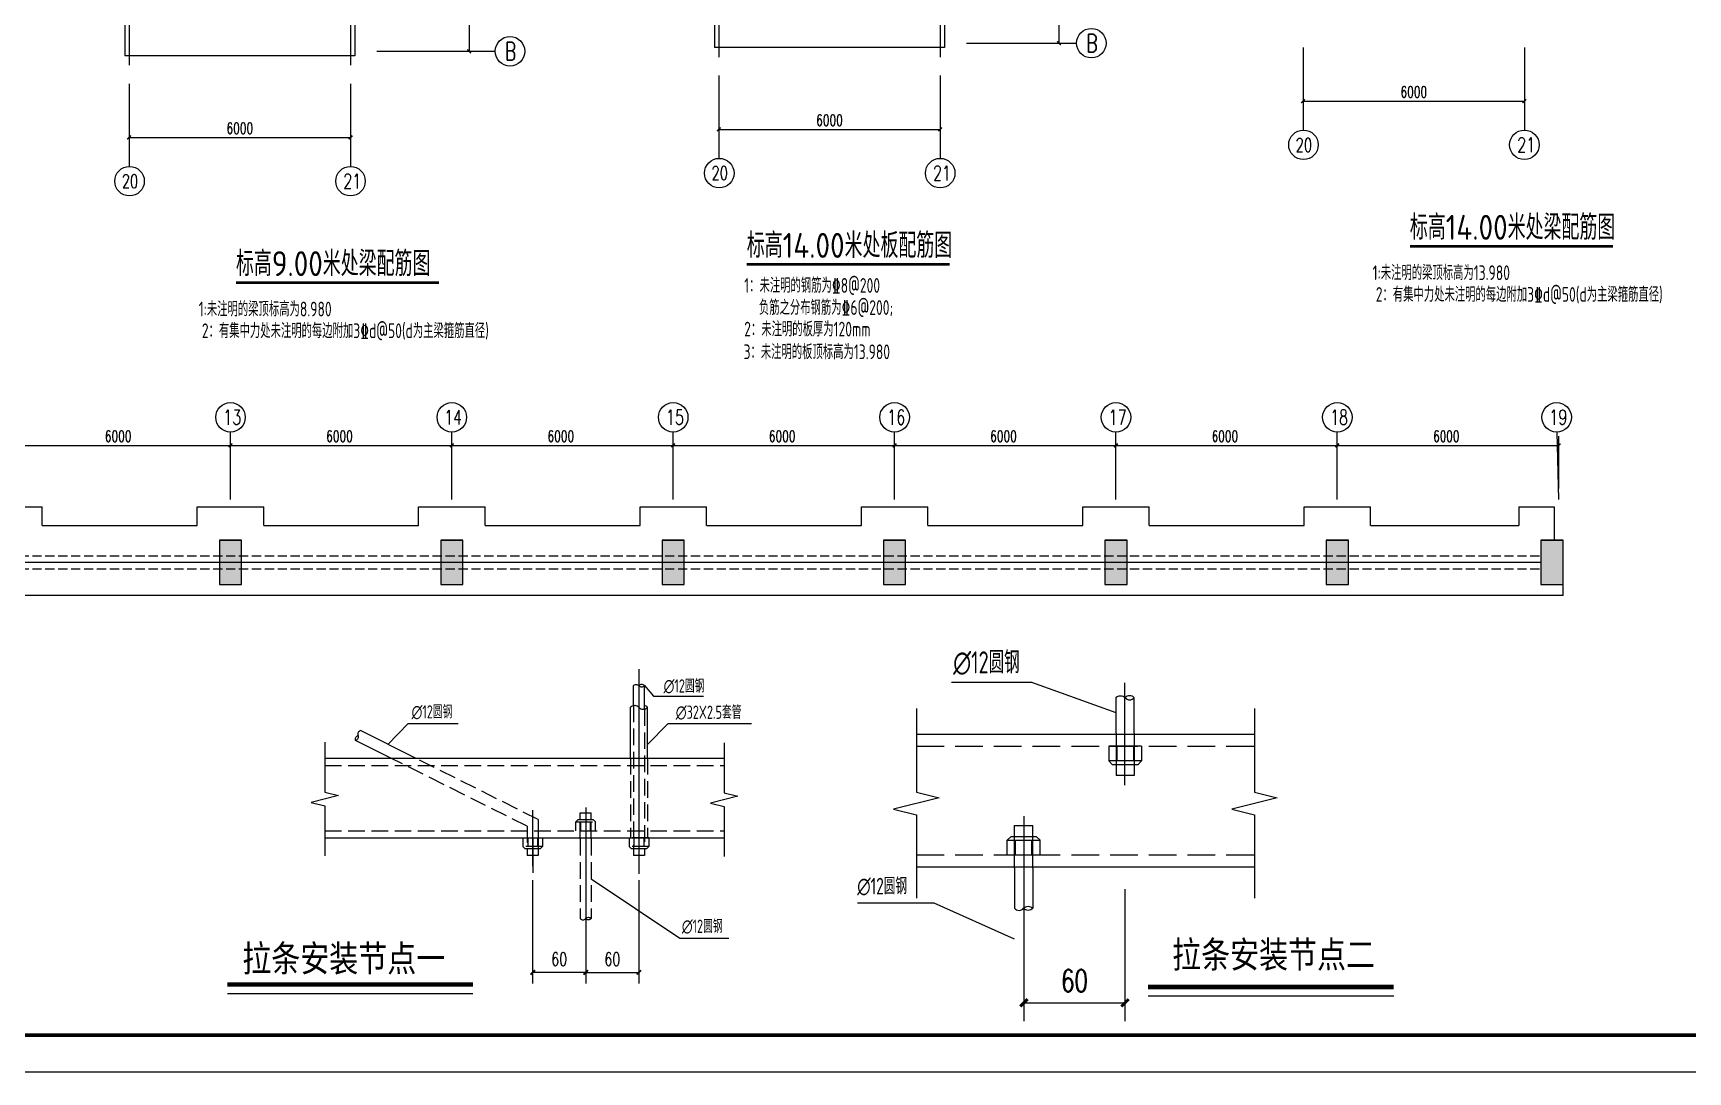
# Model space of a CAD drawing. Extents: x -73672 to 366960, y -527333 to 140666.
# Drawn here: x 263247 to 308100, y -527333 to -499175 of the extents above; entities that cross this region are included whole.
import ezdxf
from ezdxf.enums import TextEntityAlignment as Align

# ---------------------------------------------------------------- set-up
doc = ezdxf.new("R2010")
doc.units = 0
doc.header["$LTSCALE"] = 1000
doc.header["$MEASUREMENT"] = 0
doc.linetypes.add('CENTER2', pattern=[1.125, 0.75, -0.125, 0.125, -0.125])
doc.linetypes.add('DASH', pattern=[0.35, 0.25, -0.1])
for name, color, linetype in [('AXIS', 3, 'Continuous'), ('AXIS_TEXT', 7, 'Continuous'), ('COLUMN', 9, 'Continuous'), ('DIM', 3, 'Continuous'), ('DIM_SYMB', 3, 'Continuous'), ('DOTE', 167, 'Continuous'), ('NUM', 3, 'Continuous'), ('Prof', 2, 'Continuous'), ('PUB_TEXT', 7, 'Continuous'), ('PUB_TITLE', 4, 'Continuous'), ('S', 2, 'Continuous'), ('STEEL', 6, 'Continuous'), ('TEXT', 3, 'Continuous'), ('WALL', 9, 'Continuous'), ('建-尺寸', 3, 'Continuous')]:
    doc.layers.add(name, color=color, linetype=linetype)
doc.styles.add('_TCH_AXIS', font='COMPLEX', dxfattribs={"bigfont": 'GBCBIG'})
doc.styles.add('_TCH_DIM_T3', font='SIMPLEX', dxfattribs={"width": 0.705882, "bigfont": 'GBCBIG'})
doc.styles.add('A-DIM_T3', font='SIMPLEX', dxfattribs={"width": 0.705882, "bigfont": 'GBCBIG'})
doc.styles.add('COMPLEX', font='COMPLEX', dxfattribs={"bigfont": 'Tssdchn.shx'})
doc.styles.add('DIM_FONT', font='SIMPLEX', dxfattribs={"width": 0.7, "bigfont": 'GBCBIG'})
doc.styles.get("Standard").update_dxf_attribs({"font": 'gbenor.shx', "bigfont": 'gbcbig.shx'})
doc.styles.add('TSSD_Rein', font='Tssdeng.shx', dxfattribs={"width": 0.7, "bigfont": 'hztxt.shx'})
doc.styles.add('图签2', font='', dxfattribs={"height": 1000})
doc.styles.get('图签2').set_extended_font_data('SimHei')
doc.dimstyles.new('_TCH_ARCH-100', dxfattribs={"dimtxt": 297.5, "dimasz": 100, "dimexe": 250, "dimexo": 300, "dimgap": 100, "dimtad": 1, "dimdec": 0, "dimzin": 0, "dimdsep": 46, "dimtxsty": '_TCH_DIM_T3', "dimblk": 'ARCHTICK', "dimcen": 0.09, "dimclrt": 7, "dimazin": 2, "dimtfac": 1, "dimtdec": 0, "dimtix": 1, "dimtmove": 2, "dimatfit": 3, "dimfxl": 0, "dimtolj": 1, "dimtzin": 0, "dimarcsym": 0})
doc.dimstyles.new('A-DIM-100', dxfattribs={"dimtxt": 297.5, "dimasz": 100, "dimexe": 250, "dimexo": 300, "dimgap": 100, "dimtad": 1, "dimdec": 0, "dimzin": 0, "dimdsep": 46, "dimtxsty": 'A-DIM_T3', "dimblk": 'ARCHTICK', "dimcen": 0.09, "dimclrt": 7, "dimazin": 2, "dimtfac": 1, "dimtdec": 0, "dimtix": 1, "dimtmove": 2, "dimatfit": 3, "dimfxl": 0, "dimtolj": 1, "dimtzin": 0, "dimarcsym": 0})
doc.dimstyles.new('DIMN200', dxfattribs={"dimscale": 2, "dimtxt": 300, "dimasz": 100, "dimexe": 250, "dimexo": 300, "dimgap": 150, "dimtad": 1, "dimdec": 0, "dimzin": 0, "dimdsep": 46, "dimtxsty": 'DIM_FONT', "dimblk": 'ARCHTICK', "dimcen": 0.09, "dimclrt": 7, "dimazin": 2, "dimtfac": 1, "dimtdec": 0, "dimtix": 1, "dimtmove": 2, "dimatfit": 3, "dimfxl": 0, "dimtolj": 1, "dimtzin": 0, "dimarcsym": 0})

# ---------------------------------------------------------------- blocks, each defined once
blk = doc.blocks.new('_ArchTick')
at = {"color": 0, "linetype": 'ByBlock', "const_width": 0.4}
blk.add_lwpolyline([(-0.5, -0.5), (0.5, 0.5)], dxfattribs=at)
blk = doc.blocks.new('*D7701')
at = {"layer": 'AXIS', "color": 0, "lineweight": -2}
for p, q in [((265850, -500848), (265850, -502254)), ((271850, -500848), (271850, -502254)), ((265850, -502004), (271850, -502004))]:
    blk.add_line(p, q, dxfattribs=at)
at = {"layer": 'Defpoints', "color": 0}
for p in [(265850, -500548), (271850, -500548), (271850, -502004)]:
    blk.add_point(p, dxfattribs=at)
at = {"layer": 'AXIS', "color": 0, "linetype": 'ByBlock', "lineweight": -2, "xscale": 100, "yscale": 100, "zscale": 100, "rotation": 180}
blk.add_blockref('_ArchTick', (265850, -502004), dxfattribs=at)
at = {"layer": 'AXIS', "color": 0, "linetype": 'ByBlock', "lineweight": -2, "xscale": 100, "yscale": 100, "zscale": 100}
blk.add_blockref('_ArchTick', (271850, -502004), dxfattribs=at)
at = {"layer": 'AXIS', "color": 7, "insert": (268850, -501755), "char_height": 297.5, "attachment_point": 5, "style": '_TCH_DIM_T3'}
blk.add_mtext('\\A1;6000', dxfattribs=at)
blk = doc.blocks.new('*D7703')
at = {"layer": 'AXIS', "color": 0, "lineweight": -2}
for p, q in [((281834, -500628), (281834, -502034)), ((287834, -500628), (287834, -502034)), ((281834, -501784), (287834, -501784))]:
    blk.add_line(p, q, dxfattribs=at)
at = {"layer": 'Defpoints', "color": 0}
for p in [(281834, -500328), (287834, -500328), (287834, -501784)]:
    blk.add_point(p, dxfattribs=at)
at = {"layer": 'AXIS', "color": 0, "linetype": 'ByBlock', "lineweight": -2, "xscale": 100, "yscale": 100, "zscale": 100, "rotation": 180}
blk.add_blockref('_ArchTick', (281834, -501784), dxfattribs=at)
at = {"layer": 'AXIS', "color": 0, "linetype": 'ByBlock', "lineweight": -2, "xscale": 100, "yscale": 100, "zscale": 100}
blk.add_blockref('_ArchTick', (287834, -501784), dxfattribs=at)
at = {"layer": 'AXIS', "color": 7, "insert": (284834, -501536), "char_height": 297.5, "attachment_point": 5, "style": '_TCH_DIM_T3'}
blk.add_mtext('\\A1;6000', dxfattribs=at)
blk = doc.blocks.new('*D7705')
at = {"layer": 'AXIS', "color": 0, "lineweight": -2}
for p, q in [((297668, -499863), (297668, -501269)), ((303668, -499863), (303668, -501269)), ((297668, -501019), (303668, -501019))]:
    blk.add_line(p, q, dxfattribs=at)
at = {"layer": 'Defpoints', "color": 0}
for p in [(297668, -499563), (303668, -499563), (303668, -501019)]:
    blk.add_point(p, dxfattribs=at)
at = {"layer": 'AXIS', "color": 0, "linetype": 'ByBlock', "lineweight": -2, "xscale": 100, "yscale": 100, "zscale": 100, "rotation": 180}
blk.add_blockref('_ArchTick', (297668, -501019), dxfattribs=at)
at = {"layer": 'AXIS', "color": 0, "linetype": 'ByBlock', "lineweight": -2, "xscale": 100, "yscale": 100, "zscale": 100}
blk.add_blockref('_ArchTick', (303668, -501019), dxfattribs=at)
at = {"layer": 'AXIS', "color": 7, "insert": (300668, -500770), "char_height": 297.5, "attachment_point": 5, "style": '_TCH_DIM_T3'}
blk.add_mtext('\\A1;6000', dxfattribs=at)
blk = doc.blocks.new('*D7761')
at = {"layer": 'AXIS', "color": 0, "lineweight": -2}
for p, q in [((262597, -511521), (262597, -510101)), ((262597, -510351), (268597, -510351)), ((268597, -511521), (268597, -510101))]:
    blk.add_line(p, q, dxfattribs=at)
at = {"layer": 'Defpoints', "color": 0}
for p in [(268597, -510351), (262597, -511821), (268597, -511821)]:
    blk.add_point(p, dxfattribs=at)
at = {"layer": 'AXIS', "color": 0, "linetype": 'ByBlock', "lineweight": -2, "xscale": 100, "yscale": 100, "zscale": 100, "rotation": 180}
blk.add_blockref('_ArchTick', (262597, -510351), dxfattribs=at)
at = {"layer": 'AXIS', "color": 0, "linetype": 'ByBlock', "lineweight": -2, "xscale": 100, "yscale": 100, "zscale": 100}
blk.add_blockref('_ArchTick', (268597, -510351), dxfattribs=at)
at = {"layer": 'AXIS', "color": 7, "insert": (265552, -510102), "char_height": 297.5, "attachment_point": 5, "style": '_TCH_DIM_T3'}
blk.add_mtext('\\A1;6000', dxfattribs=at)
blk = doc.blocks.new('*D7762')
at = {"layer": 'AXIS', "color": 0, "lineweight": -2}
for p, q in [((268597, -511521), (268597, -510101)), ((268597, -510351), (274597, -510351)), ((274597, -511521), (274597, -510101))]:
    blk.add_line(p, q, dxfattribs=at)
at = {"layer": 'Defpoints', "color": 0}
for p in [(274597, -510351), (268597, -511821), (274597, -511821)]:
    blk.add_point(p, dxfattribs=at)
at = {"layer": 'AXIS', "color": 0, "linetype": 'ByBlock', "lineweight": -2, "xscale": 100, "yscale": 100, "zscale": 100, "rotation": 180}
blk.add_blockref('_ArchTick', (268597, -510351), dxfattribs=at)
at = {"layer": 'AXIS', "color": 0, "linetype": 'ByBlock', "lineweight": -2, "xscale": 100, "yscale": 100, "zscale": 100}
blk.add_blockref('_ArchTick', (274597, -510351), dxfattribs=at)
at = {"layer": 'AXIS', "color": 7, "insert": (271552, -510102), "char_height": 297.5, "attachment_point": 5, "style": '_TCH_DIM_T3'}
blk.add_mtext('\\A1;6000', dxfattribs=at)
blk = doc.blocks.new('*D7763')
at = {"layer": 'AXIS', "color": 0, "lineweight": -2}
for p, q in [((274597, -511521), (274597, -510101)), ((274597, -510351), (280597, -510351)), ((280597, -511521), (280597, -510101))]:
    blk.add_line(p, q, dxfattribs=at)
at = {"layer": 'Defpoints', "color": 0}
for p in [(280597, -510351), (274597, -511821), (280597, -511821)]:
    blk.add_point(p, dxfattribs=at)
at = {"layer": 'AXIS', "color": 0, "linetype": 'ByBlock', "lineweight": -2, "xscale": 100, "yscale": 100, "zscale": 100, "rotation": 180}
blk.add_blockref('_ArchTick', (274597, -510351), dxfattribs=at)
at = {"layer": 'AXIS', "color": 0, "linetype": 'ByBlock', "lineweight": -2, "xscale": 100, "yscale": 100, "zscale": 100}
blk.add_blockref('_ArchTick', (280597, -510351), dxfattribs=at)
at = {"layer": 'AXIS', "color": 7, "insert": (277552, -510102), "char_height": 297.5, "attachment_point": 5, "style": '_TCH_DIM_T3'}
blk.add_mtext('\\A1;6000', dxfattribs=at)
blk = doc.blocks.new('*D7764')
at = {"layer": 'AXIS', "color": 0, "lineweight": -2}
for p, q in [((280597, -511521), (280597, -510101)), ((280597, -510351), (286597, -510351)), ((286597, -511521), (286597, -510101))]:
    blk.add_line(p, q, dxfattribs=at)
at = {"layer": 'Defpoints', "color": 0}
for p in [(286597, -510351), (280597, -511821), (286597, -511821)]:
    blk.add_point(p, dxfattribs=at)
at = {"layer": 'AXIS', "color": 0, "linetype": 'ByBlock', "lineweight": -2, "xscale": 100, "yscale": 100, "zscale": 100, "rotation": 180}
blk.add_blockref('_ArchTick', (280597, -510351), dxfattribs=at)
at = {"layer": 'AXIS', "color": 0, "linetype": 'ByBlock', "lineweight": -2, "xscale": 100, "yscale": 100, "zscale": 100}
blk.add_blockref('_ArchTick', (286597, -510351), dxfattribs=at)
at = {"layer": 'AXIS', "color": 7, "insert": (283552, -510102), "char_height": 297.5, "attachment_point": 5, "style": '_TCH_DIM_T3'}
blk.add_mtext('\\A1;6000', dxfattribs=at)
blk = doc.blocks.new('*D7765')
at = {"layer": 'AXIS', "color": 0, "lineweight": -2}
for p, q in [((286597, -511521), (286597, -510101)), ((286597, -510351), (292597, -510351)), ((292597, -511521), (292597, -510101))]:
    blk.add_line(p, q, dxfattribs=at)
at = {"layer": 'Defpoints', "color": 0}
for p in [(292597, -510351), (286597, -511821), (292597, -511821)]:
    blk.add_point(p, dxfattribs=at)
at = {"layer": 'AXIS', "color": 0, "linetype": 'ByBlock', "lineweight": -2, "xscale": 100, "yscale": 100, "zscale": 100, "rotation": 180}
blk.add_blockref('_ArchTick', (286597, -510351), dxfattribs=at)
at = {"layer": 'AXIS', "color": 0, "linetype": 'ByBlock', "lineweight": -2, "xscale": 100, "yscale": 100, "zscale": 100}
blk.add_blockref('_ArchTick', (292597, -510351), dxfattribs=at)
at = {"layer": 'AXIS', "color": 7, "insert": (289552, -510102), "char_height": 297.5, "attachment_point": 5, "style": '_TCH_DIM_T3'}
blk.add_mtext('\\A1;6000', dxfattribs=at)
blk = doc.blocks.new('*D7766')
at = {"layer": 'AXIS', "color": 0, "lineweight": -2}
for p, q in [((292597, -511521), (292597, -510101)), ((292597, -510351), (298597, -510351)), ((298597, -511521), (298597, -510101))]:
    blk.add_line(p, q, dxfattribs=at)
at = {"layer": 'Defpoints', "color": 0}
for p in [(298597, -510351), (292597, -511821), (298597, -511821)]:
    blk.add_point(p, dxfattribs=at)
at = {"layer": 'AXIS', "color": 0, "linetype": 'ByBlock', "lineweight": -2, "xscale": 100, "yscale": 100, "zscale": 100, "rotation": 180}
blk.add_blockref('_ArchTick', (292597, -510351), dxfattribs=at)
at = {"layer": 'AXIS', "color": 0, "linetype": 'ByBlock', "lineweight": -2, "xscale": 100, "yscale": 100, "zscale": 100}
blk.add_blockref('_ArchTick', (298597, -510351), dxfattribs=at)
at = {"layer": 'AXIS', "color": 7, "insert": (295552, -510102), "char_height": 297.5, "attachment_point": 5, "style": '_TCH_DIM_T3'}
blk.add_mtext('\\A1;6000', dxfattribs=at)
blk = doc.blocks.new('*D7767')
at = {"layer": 'AXIS', "color": 0, "lineweight": -2}
for p, q in [((298597, -511521), (298597, -510101)), ((298597, -510351), (304597, -510351)), ((304597, -511521), (304597, -510101))]:
    blk.add_line(p, q, dxfattribs=at)
at = {"layer": 'Defpoints', "color": 0}
for p in [(304597, -510351), (298597, -511821), (304597, -511821)]:
    blk.add_point(p, dxfattribs=at)
at = {"layer": 'AXIS', "color": 0, "linetype": 'ByBlock', "lineweight": -2, "xscale": 100, "yscale": 100, "zscale": 100, "rotation": 180}
blk.add_blockref('_ArchTick', (298597, -510351), dxfattribs=at)
at = {"layer": 'AXIS', "color": 0, "linetype": 'ByBlock', "lineweight": -2, "xscale": 100, "yscale": 100, "zscale": 100}
blk.add_blockref('_ArchTick', (304597, -510351), dxfattribs=at)
at = {"layer": 'AXIS', "color": 7, "insert": (301552, -510102), "char_height": 297.5, "attachment_point": 5, "style": '_TCH_DIM_T3'}
blk.add_mtext('\\A1;6000', dxfattribs=at)
blk = doc.blocks.new('*D7876')
at = {"layer": 'AXIS', "color": 0, "lineweight": -2}
for p, q in [((292841, -522378), (292841, -525961)), ((290102, -523046), (290102, -525961)), ((290102, -525461), (292841, -525461))]:
    blk.add_line(p, q, dxfattribs=at)
at = {"layer": 'Defpoints', "color": 0}
for p in [(292841, -521778), (290102, -522446), (292841, -525461)]:
    blk.add_point(p, dxfattribs=at)
at = {"layer": 'AXIS', "color": 0, "linetype": 'ByBlock', "lineweight": -2, "xscale": 200, "yscale": 200, "zscale": 200, "rotation": 180}
blk.add_blockref('_ArchTick', (290102, -525461), dxfattribs=at)
at = {"layer": 'AXIS', "color": 0, "linetype": 'ByBlock', "lineweight": -2, "xscale": 200, "yscale": 200, "zscale": 200}
blk.add_blockref('_ArchTick', (292841, -525461), dxfattribs=at)
at = {"layer": 'AXIS', "color": 7, "insert": (291471, -524861), "char_height": 600, "attachment_point": 5, "style": 'DIM_FONT'}
blk.add_mtext('\\A1;60', dxfattribs=at)
blk = doc.blocks.new('*D7877')
at = {"layer": 'AXIS', "color": 0, "lineweight": -2}
for p, q in [((217977, -119747), (217977, -124411)), ((220377, -121495), (220377, -124411)), ((220377, -123911), (217977, -123911))]:
    blk.add_line(p, q, dxfattribs=at)
at = {"layer": 'Defpoints', "color": 0}
for p in [(217977, -119147), (220377, -120895), (217977, -123911)]:
    blk.add_point(p, dxfattribs=at)
at = {"layer": 'AXIS', "color": 0, "linetype": 'ByBlock', "lineweight": -2, "xscale": 200, "yscale": 200, "zscale": 200, "rotation": 180}
blk.add_blockref('_ArchTick', (217977, -123911), dxfattribs=at)
at = {"layer": 'AXIS', "color": 0, "linetype": 'ByBlock', "lineweight": -2, "xscale": 200, "yscale": 200, "zscale": 200}
blk.add_blockref('_ArchTick', (220377, -123911), dxfattribs=at)
at = {"layer": 'AXIS', "color": 7, "insert": (219177, -123311), "char_height": 600, "attachment_point": 5, "style": 'DIM_FONT'}
blk.add_mtext('\\A1;60', dxfattribs=at)
blk = doc.blocks.new('*D7878')
at = {"layer": 'AXIS', "color": 0, "lineweight": -2}
for p, q in [((222777, -119747), (222777, -124411)), ((220377, -121495), (220377, -124411)), ((220377, -123911), (222777, -123911))]:
    blk.add_line(p, q, dxfattribs=at)
at = {"layer": 'Defpoints', "color": 0}
for p in [(222777, -119147), (220377, -120895), (222777, -123911)]:
    blk.add_point(p, dxfattribs=at)
at = {"layer": 'AXIS', "color": 0, "linetype": 'ByBlock', "lineweight": -2, "xscale": 200, "yscale": 200, "zscale": 200, "rotation": 180}
blk.add_blockref('_ArchTick', (220377, -123911), dxfattribs=at)
at = {"layer": 'AXIS', "color": 0, "linetype": 'ByBlock', "lineweight": -2, "xscale": 200, "yscale": 200, "zscale": 200}
blk.add_blockref('_ArchTick', (222777, -123911), dxfattribs=at)
at = {"layer": 'AXIS', "color": 7, "insert": (221577, -123311), "char_height": 600, "attachment_point": 5, "style": 'DIM_FONT'}
blk.add_mtext('\\A1;60', dxfattribs=at)
blk = doc.blocks.new('_AXISO')
blk.add_circle((0, 0), 0.5)
at = {"layer": 'AXIS_TEXT', "style": 'COMPLEX'}
blk.add_attdef('A', text='', height=0.56, dxfattribs=at).set_placement((-0.25, -0.28), (0.25, -0.28), align=Align.FIT)
blk = doc.blocks.new('*D8770')
at = {"layer": 'Defpoints', "color": 0}
for p in [(272567, -493667), (272567, -499667), (275067, -499667)]:
    blk.add_point(p, dxfattribs=at)
at = {"layer": '建-尺寸', "color": 0, "lineweight": -2}
for p, q in [((272867, -493667), (275317, -493667)), ((275067, -493667), (275067, -499667)), ((272867, -499667), (275317, -499667))]:
    blk.add_line(p, q, dxfattribs=at)
at = {"layer": '建-尺寸', "color": 0, "linetype": 'ByBlock', "lineweight": -2, "xscale": 100, "yscale": 100, "zscale": 100}
for p, rotation in [((275067, -493667), 90), ((275067, -499667), 270)]:
    blk.add_blockref('_ArchTick', p, dxfattribs=dict(at, rotation=rotation))
at = {"layer": '建-尺寸', "color": 7, "insert": (274818, -496667), "char_height": 297.5, "attachment_point": 5, "rotation": 90, "style": 'A-DIM_T3'}
blk.add_mtext('\\A1;6000', dxfattribs=at)
blk = doc.blocks.new('*D8779')
at = {"layer": 'Defpoints', "color": 0}
for p in [(288551, -493448), (288551, -499448), (291051, -499448)]:
    blk.add_point(p, dxfattribs=at)
at = {"layer": '建-尺寸', "color": 0, "lineweight": -2}
for p, q in [((288851, -493448), (291301, -493448)), ((291051, -493448), (291051, -499448)), ((288851, -499448), (291301, -499448))]:
    blk.add_line(p, q, dxfattribs=at)
at = {"layer": '建-尺寸', "color": 0, "linetype": 'ByBlock', "lineweight": -2, "xscale": 100, "yscale": 100, "zscale": 100}
for p, rotation in [((291051, -493448), 90), ((291051, -499448), 270)]:
    blk.add_blockref('_ArchTick', p, dxfattribs=dict(at, rotation=rotation))
at = {"layer": '建-尺寸', "color": 7, "insert": (290802, -496448), "char_height": 297.5, "attachment_point": 5, "rotation": 90, "style": 'A-DIM_T3'}
blk.add_mtext('\\A1;6000', dxfattribs=at)
blk = doc.blocks.new('wrw')
at = {"layer": 'DIM', "lineweight": -3}
for points in [[(223026, -110953.6), (223440, -111433.5), (223440, -111433.5), (225693.5, -111433.5)], [(211439.4, -113607.4), (212352.4, -112667.2), (212352.4, -112667.2), (214615, -112667.2)], [(223161.5, -113607.4), (224099.6, -112667.2), (224099.6, -112667.2), (227863.8, -112667.2)], [(220618.2, -119676.3), (224624.7, -122367.1), (224624.7, -122367.1), (226841.8, -122367.1)]]:
    blk.add_lwpolyline(points, dxfattribs=at)
at = {"layer": 'DIM'}
for points in [[(208593.3, -113501.4), (208593.3, -115764.3), (209210.6, -115918.2), (207976.1, -116227.5), (208593.3, -116381.4), (208593.3, -118644.3)], [(226627.1, -113532.5), (226627.1, -115795.3), (227244.3, -115949.2), (226009.9, -116258.6), (226627.1, -116412.5), (226627.1, -118675.3)]]:
    blk.add_lwpolyline(points, dxfattribs=at)
at = {"layer": 'DOTE'}
for p, q in [((222777.1, -110210.5), (222777.1, -119453.3)), ((217977.1, -119109.5), (217977.1, -116581.7)), ((220377.1, -116467.1), (220377.1, -121883.7))]:
    blk.add_line(p, q, dxfattribs=at)
at = {"layer": 'NUM', "linetype": 'CENTER2', "ltscale": 5000}
blk.add_line((217977.1, -117826.7), (217977.1, -119411.1), dxfattribs=at)
at = {"layer": 'Prof', "linetype": 'DASH', "ltscale": 3}
for p, q in [((208593.3, -114555.8), (226627.1, -114555.8)), ((208593.3, -117512.8), (226627.1, -117512.8))]:
    blk.add_line(p, q, dxfattribs=at)
at = {"layer": 'S'}
for p, q in [((208593.3, -114226.7), (226627.1, -114226.7)), ((208593.3, -117826.7), (226627.1, -117826.7))]:
    blk.add_line(p, q, dxfattribs=at)
at = {"layer": 'STEEL'}
for p, q in [((222528.3, -111848.4), (222528.3, -110953.6)), ((223026, -112014.8), (223026, -110953.6)), ((222392.8, -114226.7), (222392.8, -111931.6)), ((223161.5, -114226.7), (223161.5, -111931.6)), ((211565.1, -114226.7), (209978.4, -113433.3)), ((212677.9, -114226.7), (210200.9, -112988.2)), ((218226, -117000.7), (218226, -118330.9))]:
    blk.add_line(p, q, dxfattribs=at)
at = {"layer": 'STEEL', "linetype": 'DASH', "ltscale": 3}
for p, q in [((222528.3, -111848.4), (222528.3, -118330.4)), ((223026, -112014.8), (223026, -118330.4)), ((217728.3, -117308.3), (211565.1, -114226.7)), ((218226, -117000.7), (212677.9, -114226.7)), ((222392.8, -114226.7), (222392.8, -117826.7)), ((223161.5, -114226.7), (223161.5, -117826.7)), ((217728.3, -117308.3), (217728.3, -118330.9)), ((219927, -117107.5), (220031.7, -117002.8)), ((219927, -117107.5), (220815.7, -117107.5)), ((219927, -117512.8), (219927, -117107.5)), ((220031.7, -117002.8), (220710.9, -117002.8)), ((220124.5, -116706.5), (220618.2, -116706.5)), ((220124.5, -117002.8), (220124.5, -116706.5)), ((220124.5, -117876.3), (220124.5, -117017.8)), ((220149.1, -117512.8), (220149.1, -117107.5)), ((220593.5, -117512.8), (220593.5, -117107.5)), ((220618.2, -117002.8), (220618.2, -116706.5)), ((220618.2, -117876.3), (220618.2, -117017.8)), ((220815.7, -117107.5), (220710.9, -117002.8)), ((220815.7, -117512.8), (220815.7, -117107.5)), ((217529.2, -117827.2), (217529.2, -118225.3)), ((217753.2, -117827.2), (217753.2, -118225.3)), ((218201.1, -117827.2), (218201.1, -118225.3)), ((218425, -117827.2), (218425, -118225.3)), ((220124.5, -117876.3), (220124.5, -121476.3)), ((220618.2, -117876.3), (220618.2, -121476.3)), ((222329.2, -117826.7), (222329.2, -118224.8)), ((223225, -117826.7), (222329.2, -117826.7)), ((222553.2, -117826.7), (222553.2, -118224.8)), ((223001.1, -117826.7), (223001.1, -118224.8)), ((223225, -117826.7), (223225, -118224.8)), ((217529.2, -118225.3), (217634.8, -118330.9)), ((218425, -118225.3), (217529.2, -118225.3)), ((218319.5, -118330.9), (217634.8, -118330.9)), ((217728.3, -118330.9), (217728.3, -118629.5)), ((218226, -118629.5), (217728.3, -118629.5)), ((218226, -118330.9), (218226, -118629.5)), ((218425, -118225.3), (218319.5, -118330.9)), ((223225, -118224.8), (222329.2, -118224.8)), ((222329.2, -118224.8), (222434.8, -118330.4)), ((223119.5, -118330.4), (222434.8, -118330.4)), ((222528.3, -118330.4), (222528.3, -118629)), ((223026, -118629), (222528.3, -118629)), ((223026, -118330.4), (223026, -118629)), ((223225, -118224.8), (223119.5, -118330.4))]:
    blk.add_line(p, q, dxfattribs=at)
at = {"layer": 'STEEL'}
for points in [[(222528.3, -110953.6, -0.45), (222775.2, -110953.7, 0.45), (223022, -110953.8, 0.45), (222775.2, -110953.7)], [(222392.8, -111931.6, -0.4666756), (222777.1, -111931.6, 0.466665), (223161.5, -111931.6, 0.1627266), (223026, -111848.4)], [(210200.9, -112988.2, 0.45), (210089.7, -113210.7, -0.45), (209978.4, -113433.3, -0.45), (210089.7, -113210.7)], [(220124.5, -121476.1, 0.45), (220371.3, -121476.2, -0.45), (220618.2, -121476.3, -0.45), (220371.3, -121476.2)]]:
    blk.add_lwpolyline(points, format="xyb", dxfattribs=at)
at = {"layer": 'TEXT', "style": 'TSSD_Rein', "width": 0.7}
for s, p in [('∅12圆钢', (223891.2, -111268.4)), ('∅12圆钢', (212506.7, -112439.5)), ('∅32X2.5套管', (224442.8, -112455.4)), ('∅12圆钢', (224716, -122125.3))]:
    blk.add_text(s, height=600, dxfattribs=at).set_placement(p)
at = {"layer": 'AXIS'}
dim = blk.add_linear_dim(base=(217977.1, -123910.5), p1=(220377.1, -120894.5), p2=(217977.1, -119147.5), angle=180, text='60', dimstyle='DIMN200', dxfattribs=at)
dim.commit()
dim.dimension.update_dxf_attribs({"geometry": '*D7877', "text_midpoint": (219177.1, -123310.5)})
dim = blk.add_linear_dim(base=(222777.1, -123910.5), p1=(220377.1, -120894.5), p2=(222777.1, -119147.5), text='60', dimstyle='DIMN200', dxfattribs=at)
dim.commit()
dim.dimension.update_dxf_attribs({"geometry": '*D7878', "text_midpoint": (221577.1, -123310.5)})

msp = doc.modelspace()

# ---------------------------------------------------------------- hatches: boundary and pattern name
h = msp.add_hatch(color=0)
h.dxf.hatch_style = 1
h.paths.add_polyline_path([(268897.15, -514118.06), (268897.15, -512918.06), (268537.15, -512918.06), (268297.15, -512918.06), (268297.15, -514118.06), (268537.15, -514118.06)])
h = msp.add_hatch(color=0)
h.dxf.hatch_style = 1
h.paths.add_polyline_path([(274897.15, -514118.06), (274897.15, -512918.06), (274537.15, -512918.06), (274297.15, -512918.06), (274297.15, -514118.06), (274537.15, -514118.06)])
h = msp.add_hatch(color=0)
h.dxf.hatch_style = 1
h.paths.add_polyline_path([(280897.15, -514118.06), (280897.15, -512918.06), (280537.15, -512918.06), (280297.15, -512918.06), (280297.15, -514118.06), (280537.15, -514118.06)])
h = msp.add_hatch(color=0)
h.dxf.hatch_style = 1
h.paths.add_polyline_path([(286897.15, -514118.06), (286897.15, -512918.06), (286537.15, -512918.06), (286297.15, -512918.06), (286297.15, -514118.06), (286537.15, -514118.06)])
h = msp.add_hatch(color=0)
h.dxf.hatch_style = 1
h.paths.add_polyline_path([(292897.15, -514118.06), (292897.15, -512918.06), (292537.15, -512918.06), (292297.15, -512918.06), (292297.15, -514118.06), (292537.15, -514118.06)])
h = msp.add_hatch(color=0)
h.dxf.hatch_style = 1
h.paths.add_polyline_path([(298897.15, -514118.06), (298897.15, -512918.06), (298537.15, -512918.06), (298297.15, -512918.06), (298297.15, -514118.06), (298537.15, -514118.06)])
h = msp.add_hatch(color=0)
h.dxf.hatch_style = 1
h.paths.add_polyline_path([(304717.15, -514118.06), (304717.15, -512918.06), (304357.15, -512918.06), (304117.15, -512918.06), (304117.15, -514118.06), (304357.15, -514118.06)])

# ---------------------------------------------------------------- linework, layer by layer
at = {"color": 1}
for p, q in [((281834.08, -450757.29), (281834.08, -499828.46)), ((287834.08, -450757.29), (287834.08, -499828.46)), ((265850.37, -450976.66), (265850.37, -500047.83)), ((271850.37, -450976.66), (271850.37, -500047.83)), ((196177.15, -513518.06), (304117.15, -513518.06))]:
    msp.add_line(p, q, dxfattribs=at)
at = {"color": 0}
for p, q in [((281714.08, -475747.81), (281714.08, -499567.81)), ((265730.37, -475967.18), (265730.37, -499787.18)), ((287954.08, -499567.81), (281714.08, -499567.81)), ((271970.37, -499787.18), (265730.37, -499787.18)), ((304477.15, -512018.06), (304477.15, -512918.06)), ((304717.15, -514418.06), (196717.15, -514418.06)), ((304717.15, -514418.06), (304717.15, -514118.06))]:
    msp.add_line(p, q, dxfattribs=at)
for p, q in [((261697.15, -512018.06), (263497.15, -512018.06)), ((263497.15, -512518.06), (263497.15, -512018.06)), ((267697.15, -512518.06), (267697.15, -512018.06)), ((267697.15, -512018.06), (269497.15, -512018.06)), ((269497.15, -512518.06), (269497.15, -512018.06)), ((273697.15, -512518.06), (273697.15, -512018.06)), ((273697.15, -512018.06), (275497.15, -512018.06)), ((275497.15, -512518.06), (275497.15, -512018.06)), ((279697.15, -512518.06), (279697.15, -512018.06)), ((279697.15, -512018.06), (281497.15, -512018.06)), ((281497.15, -512518.06), (281497.15, -512018.06)), ((285697.15, -512518.06), (285697.15, -512018.06)), ((285697.15, -512018.06), (287497.15, -512018.06)), ((287497.15, -512518.06), (287497.15, -512018.06)), ((291697.15, -512518.06), (291697.15, -512018.06)), ((291697.15, -512018.06), (293497.15, -512018.06)), ((293497.15, -512518.06), (293497.15, -512018.06)), ((297697.15, -512518.06), (297697.15, -512018.06)), ((297697.15, -512018.06), (299497.15, -512018.06)), ((299497.15, -512518.06), (299497.15, -512018.06)), ((303517.15, -512018.06), (304477.15, -512018.06)), ((303517.15, -512018.06), (303517.15, -512518.06)), ((263497.15, -512518.06), (267697.15, -512518.06)), ((269497.15, -512518.06), (273697.15, -512518.06)), ((275497.15, -512518.06), (279697.15, -512518.06)), ((281497.15, -512518.06), (285697.15, -512518.06)), ((287497.15, -512518.06), (291697.15, -512518.06)), ((293497.15, -512518.06), (297697.15, -512518.06)), ((299497.15, -512518.06), (303517.15, -512518.06)), ((268297.15, -512918.06), (268897.15, -512918.06)), ((274297.15, -512918.06), (274897.15, -512918.06)), ((280297.15, -512918.06), (280897.15, -512918.06)), ((286297.15, -512918.06), (286897.15, -512918.06)), ((292297.15, -512918.06), (292897.15, -512918.06)), ((298297.15, -512918.06), (298897.15, -512918.06)), ((304117.15, -512918.06), (304717.15, -512918.06)), ((268512.09, -525204.28), (275169.01, -525204.28)), ((293470.32, -525271.79), (300127.24, -525271.79))]:
    msp.add_line(p, q)
at = {"const_width": 120}
for points in [[(268512.09, -524964.28), (275169.01, -524964.28)], [(293470.32, -525031.79), (300127.24, -525031.79)]]:
    msp.add_lwpolyline(points, dxfattribs=at)
at = {"layer": 'AXIS'}
for p, q in [((288550.73, -499447.81), (291531.1, -499447.81)), ((297668.24, -499563.09), (297668.24, -501804.61)), ((303668.24, -499563.09), (303668.24, -501804.61)), ((272567.03, -499667.18), (275772.79, -499667.18)), ((265850.37, -500547.83), (265850.37, -502789.35)), ((271850.37, -500547.83), (271850.37, -502789.35)), ((281834.08, -500328.46), (281834.08, -502569.98)), ((287834.08, -500328.46), (287834.08, -502569.98)), ((268597.15, -511820.77), (268597.15, -509988.86)), ((274597.15, -511820.77), (274597.15, -509988.86)), ((280597.15, -511820.77), (280597.15, -509988.86)), ((286597.15, -511820.77), (286597.15, -509988.86)), ((292597.15, -511820.77), (292597.15, -509988.86)), ((298597.15, -511820.77), (298597.15, -509988.86)), ((304597.15, -511820.77), (304552.35, -509988.86))]:
    msp.add_line(p, q, dxfattribs=at)
for centre in [(297679.17, -502204.61), (265861.3, -503189.35), (281845.01, -502969.98), (304541.42, -509588.86)]:
    msp.add_circle(centre, 400, dxfattribs=at)
at = {"layer": 'COLUMN'}
for points in [[(268897.15, -512918.06), (268297.15, -512918.06), (268297.15, -514118.06), (268897.15, -514118.06)], [(274897.15, -512918.06), (274297.15, -512918.06), (274297.15, -514118.06), (274897.15, -514118.06)], [(280897.15, -512918.06), (280297.15, -512918.06), (280297.15, -514118.06), (280897.15, -514118.06)], [(286897.15, -512918.06), (286297.15, -512918.06), (286297.15, -514118.06), (286897.15, -514118.06)], [(292897.15, -512918.06), (292297.15, -512918.06), (292297.15, -514118.06), (292897.15, -514118.06)], [(298897.15, -512918.06), (298297.15, -512918.06), (298297.15, -514118.06), (298897.15, -514118.06)], [(304717.15, -512918.06), (304117.15, -512918.06), (304117.15, -514118.06), (304717.15, -514118.06)]]:
    msp.add_lwpolyline(points, close=True, dxfattribs=at)
at = {"layer": 'DIM', "lineweight": -3}
for points in [[(292599.63, -517602.7), (290319.08, -516774.43), (290319.08, -516774.43), (288137.29, -516774.43)], [(289849.11, -523736.02), (287673.39, -522763.9), (287673.39, -522763.9), (285596.06, -522763.9)]]:
    msp.add_lwpolyline(points, dxfattribs=at)
at = {"layer": 'DIM'}
for points in [[(287188.77, -517483.72), (287188.77, -519746.57), (287806.01, -519900.47), (286571.53, -520209.82), (287188.77, -520363.72), (287188.77, -522626.57)], [(296351.75, -517483.72), (296351.75, -519746.57), (296968.99, -519900.47), (295734.51, -520209.82), (296351.75, -520363.72), (296351.75, -522626.57)]]:
    msp.add_lwpolyline(points, dxfattribs=at)
at = {"layer": 'DIM_SYMB', "const_width": 70}
for points in [[(300564.09, -504954.12), (306066.04, -504954.12)], [(282592.18, -505444.73), (288094.13, -505444.73)], [(268746.22, -505938.86), (274248.17, -505938.86)]]:
    msp.add_lwpolyline(points, dxfattribs=at)
at = {"layer": 'DOTE'}
for p, q in [((292840.67, -519557.45), (292840.67, -516784.08)), ((290101.78, -520398.42), (290101.78, -523306.19))]:
    msp.add_line(p, q, dxfattribs=at)
at = {"layer": 'Prof', "linetype": 'DASH', "ltscale": 3}
for p, q in [((287188.77, -518507.07), (296351.75, -518507.07)), ((287188.77, -521448.8), (296351.75, -521448.8))]:
    msp.add_line(p, q, dxfattribs=at)
at = {"layer": 'PUB_TITLE'}
msp.add_lwpolyline([(185241.64, -527333.5), (333941.64, -527333.5), (333941.64, -443233.5), (185241.64, -443233.5)], close=True, dxfattribs=at)
at = {"layer": 'PUB_TITLE', "const_width": 100}
msp.add_lwpolyline([(187741.64, -526333.5), (332941.64, -526333.5), (332941.64, -444233.5), (187741.64, -444233.5)], close=True, dxfattribs=at)
at = {"layer": 'S'}
for p, q in [((287188.77, -518177.93), (296351.75, -518177.93)), ((287188.77, -521777.94), (296351.75, -521777.94))]:
    msp.add_line(p, q, dxfattribs=at)
at = {"layer": 'STEEL'}
for p, q in [((292599.63, -518148.31), (292599.63, -517191.5)), ((293093.35, -518148.31), (293093.35, -517191.5)), ((292599.63, -518148.31), (292599.63, -519006.77)), ((293093.35, -518148.31), (293093.35, -519006.77)), ((293290.83, -518507.07), (292402.15, -518507.07)), ((292402.15, -518507.07), (292402.15, -518902.04)), ((293290.83, -518902.04), (292402.15, -518902.04)), ((292402.15, -518902.04), (292506.88, -519006.77)), ((292624.32, -518507.07), (292624.32, -518902.04)), ((293068.66, -518507.07), (293068.66, -518902.04)), ((293290.83, -518902.04), (293186.1, -519006.77)), ((293290.83, -518507.07), (293290.83, -518902.04)), ((293186.1, -519006.77), (292506.88, -519006.77)), ((292599.63, -519006.77), (292599.63, -519303)), ((293093.35, -519303), (292599.63, -519303)), ((293093.35, -519006.77), (293093.35, -519303)), ((289849.11, -520949.09), (289849.11, -520652.87)), ((289849.11, -520652.87), (290342.83, -520652.87)), ((290342.83, -520949.09), (290342.83, -520652.87)), ((289651.63, -521053.83), (289756.36, -520949.09)), ((289651.63, -521448.8), (289651.63, -521053.83)), ((289651.63, -521053.83), (290540.31, -521053.83)), ((289756.36, -520949.09), (290435.58, -520949.09)), ((289849.11, -521807.56), (289849.11, -520949.09)), ((289873.8, -521448.8), (289873.8, -521053.83)), ((290318.14, -521448.8), (290318.14, -521053.83)), ((290342.83, -521807.56), (290342.83, -520949.09)), ((290540.31, -521053.83), (290435.58, -520949.09)), ((290540.31, -521448.8), (290540.31, -521053.83)), ((289651.63, -521448.8), (290540.31, -521448.8)), ((289849.11, -521807.56), (289849.11, -522898.77)), ((290342.83, -521807.56), (290342.83, -522898.77))]:
    msp.add_line(p, q, dxfattribs=at)
for points in [[(292599.63, -517191.5, -0.45), (292846.49, -517191.56, 0.45), (293093.35, -517191.62, 0.45), (292846.49, -517191.56)], [(289849.11, -522898.64, 0.45), (290095.97, -522898.71, -0.45), (290342.83, -522898.77, -0.45), (290095.97, -522898.71)]]:
    msp.add_lwpolyline(points, format="xyb", dxfattribs=at)
at = {"layer": 'WALL'}
for p, q in [((287954.08, -475747.81), (287954.08, -499567.81)), ((271970.37, -475967.18), (271970.37, -499787.18))]:
    msp.add_line(p, q, dxfattribs=at)
at = {"layer": 'WALL', "linetype": 'DASH'}
for p, q in [((197077.15, -513343.06), (304117.15, -513343.06)), ((197077.15, -513693.06), (304117.15, -513693.06))]:
    msp.add_line(p, q, dxfattribs=at)

# ---------------------------------------------------------------- block references
at = {"xscale": 0.6, "yscale": 0.6, "zscale": 0.6}
msp.add_blockref('wrw', (146001.47, -450290.14), dxfattribs=at)
at = {"layer": 'AXIS'}
ref = msp.add_blockref('_AXISO', (291931.1, -499447.81), dxfattribs=dict(at, xscale=800, yscale=800, zscale=800))
ref.add_attrib('A', 'B', (291792.18, -499690.92), dxfattribs={"color": 7, "height": 486.22, "style": '_TCH_AXIS', "width": 0.705882})
ref = msp.add_blockref('_AXISO', (276172.79, -499667.18), dxfattribs=dict(at, xscale=800, yscale=800, zscale=800))
ref.add_attrib('A', 'B', (276033.87, -499910.29), dxfattribs={"color": 7, "height": 486.22, "style": '_TCH_AXIS', "width": 0.705882})
ref = msp.add_blockref('_AXISO', (303668.24, -502204.61), dxfattribs=dict(at, xscale=800, yscale=800, zscale=800))
ref.add_attrib('A', '21', (303472.8, -502405.11), dxfattribs={"color": 7, "height": 401.002, "style": '_TCH_AXIS', "width": 0.705882})
ref = msp.add_blockref('_AXISO', (271850.37, -503189.35), dxfattribs=dict(at, xscale=800, yscale=800, zscale=800))
ref.add_attrib('A', '21', (271654.92, -503389.85), dxfattribs={"color": 7, "height": 401.002, "style": '_TCH_AXIS', "width": 0.705882})
ref = msp.add_blockref('_AXISO', (287834.08, -502969.98), dxfattribs=dict(at, xscale=800, yscale=800, zscale=800))
ref.add_attrib('A', '21', (287638.63, -503170.48), dxfattribs={"color": 7, "height": 401.002, "style": '_TCH_AXIS', "width": 0.705882})
ref = msp.add_blockref('_AXISO', (268597.15, -509588.86), dxfattribs=dict(at, xscale=800, yscale=800, zscale=800))
ref.add_attrib('A', '13', (268401.7, -509789.36), dxfattribs={"color": 7, "height": 401.002, "style": '_TCH_AXIS', "width": 0.705882})
ref = msp.add_blockref('_AXISO', (274597.15, -509588.86), dxfattribs=dict(at, xscale=800, yscale=800, zscale=800))
ref.add_attrib('A', '14', (274395.13, -509782.73), dxfattribs={"color": 7, "height": 387.75, "style": '_TCH_AXIS', "width": 0.705882})
ref = msp.add_blockref('_AXISO', (280597.15, -509588.86), dxfattribs=dict(at, xscale=800, yscale=800, zscale=800))
ref.add_attrib('A', '15', (280401.7, -509789.36), dxfattribs={"color": 7, "height": 401.002, "style": '_TCH_AXIS', "width": 0.705882})
ref = msp.add_blockref('_AXISO', (286597.15, -509588.86), dxfattribs=dict(at, xscale=800, yscale=800, zscale=800))
ref.add_attrib('A', '16', (286401.7, -509789.36), dxfattribs={"color": 7, "height": 401.002, "style": '_TCH_AXIS', "width": 0.705882})
ref = msp.add_blockref('_AXISO', (292597.15, -509588.86), dxfattribs=dict(at, xscale=800, yscale=800, zscale=800))
ref.add_attrib('A', '17', (292401.7, -509789.36), dxfattribs={"color": 7, "height": 401.002, "style": '_TCH_AXIS', "width": 0.705882})
ref = msp.add_blockref('_AXISO', (298597.15, -509588.86), dxfattribs=dict(at, xscale=800, yscale=800, zscale=800))
ref.add_attrib('A', '18', (298401.7, -509789.36), dxfattribs={"color": 7, "height": 401.002, "style": '_TCH_AXIS', "width": 0.705882})

# ---------------------------------------------------------------- texts
at = {"style": '图签2', "width": 0.8}
for s, p in [('拉条安装节点一', (268917.68, -524616.38)), ('拉条安装节点二', (294119.84, -524511.81))]:
    msp.add_text(s, height=720, dxfattribs=at).set_placement(p)
at = {"layer": 'AXIS', "color": 7, "style": '_TCH_AXIS', "width": 0.705882}
for s, height, p in [('20', 368.763, (297468.45, -502388.99)), ('20', 368.763, (281634.29, -503154.36)), ('20', 368.763, (265650.58, -503373.73)), ('19', 401.002, (304345.97, -509789.36))]:
    msp.add_text(s, height=height, dxfattribs=at).set_placement(p)
at = {"layer": 'PUB_TEXT'}
for s, p in [('标高14.00米处梁配筋图', (300564.09, -504776.89)), ('标高14.00米处板配筋图', (282592.18, -505267.49)), ('标高9.00米处梁配筋图', (268746.22, -505761.63))]:
    msp.add_text(s, height=675.1773, dxfattribs=at).set_placement(p)
at = {"layer": 'TEXT', "style": 'TSSD_Rein', "width": 0.7}
for s, height, p in [('1:未注明的梁顶标高为13.980', 400, (299554.9, -505870.31)), ('1：未注明的钢筋为%%1328@200', 400, (282523.19, -506214.8)), ('负筋之分布钢筋为%%1326@200;', 400, (282920.36, -506813.65)), ('2：有集中力处未注明的每边附加3%%132d@50(d为主梁箍筋直径)', 400, (299639.66, -506459.24)), ('1:未注明的梁顶标高为8.980', 400, (267737.03, -506855.06)), ('2：有集中力处未注明的每边附加3%%132d@50(d为主梁箍筋直径)', 400, (267821.78, -507443.98)), ('2：未注明的板厚为120mm', 400, (282521.24, -507398.81)), ('3：未注明的板顶标高为13.980', 400, (282504.47, -508014.52)), ('∅12圆钢', 600, (288185.46, -516532.55)), ('∅12圆钢', 450, (285583.25, -522522.02))]:
    msp.add_text(s, height=height, dxfattribs=at).set_placement(p)

# ---------------------------------------------------------------- dimensions: what is measured, and where the dimension line sits
at = {"layer": 'AXIS'}
for base, p1, p2, picture, middle in [((303668.24, -501018.99), (297668.24, -499563.09), (303668.24, -499563.09), '*D7705', (300668.24, -500770.24)), ((271850.37, -502003.73), (265850.37, -500547.83), (271850.37, -500547.83), '*D7701', (268850.37, -501754.98)), ((287834.08, -501784.36), (281834.08, -500328.46), (287834.08, -500328.46), '*D7703', (284834.08, -501535.61)), ((268597.15, -510351.17), (262597.15, -511820.77), (268597.15, -511820.77), '*D7761', (265552.35, -510102.42)), ((274597.15, -510351.17), (268597.15, -511820.77), (274597.15, -511820.77), '*D7762', (271552.35, -510102.42)), ((280597.15, -510351.17), (274597.15, -511820.77), (280597.15, -511820.77), '*D7763', (277552.35, -510102.42)), ((286597.15, -510351.17), (280597.15, -511820.77), (286597.15, -511820.77), '*D7764', (283552.35, -510102.42)), ((292597.15, -510351.17), (286597.15, -511820.77), (292597.15, -511820.77), '*D7765', (289552.35, -510102.42)), ((298597.15, -510351.17), (292597.15, -511820.77), (298597.15, -511820.77), '*D7766', (295552.35, -510102.42)), ((304597.15, -510351.17), (298597.15, -511820.77), (304597.15, -511820.77), '*D7767', (301552.35, -510102.42))]:
    dim = msp.add_linear_dim(base=base, p1=p1, p2=p2, angle=0, dimstyle='_TCH_ARCH-100', dxfattribs=at)
    dim.commit()
    dim.dimension.update_dxf_attribs({"geometry": picture, "text_midpoint": middle, "dimtype": 161})
dim = msp.add_linear_dim(base=(292840.67, -525461.48), p1=(290101.78, -522445.51), p2=(292840.67, -521777.94), text='60', dimstyle='DIMN200', dxfattribs=at)
dim.commit()
dim.dimension.update_dxf_attribs({"geometry": '*D7876', "text_midpoint": (291471.23, -524861.48)})
at = {"layer": '建-尺寸', "color": 0}
for p1, p2, picture, middle in [((272567.03, -493667.18), (272567.03, -499667.18), '*D8770', (274818.28, -496667.18)), ((288550.73, -493447.81), (288550.73, -499447.81), '*D8779', (290801.98, -496447.81))]:
    dim = msp.add_aligned_dim(p1=p1, p2=p2, distance=2500, dimstyle='A-DIM-100', dxfattribs=at)
    dim.commit()
    dim.dimension.update_dxf_attribs({"geometry": picture, "text_midpoint": middle})

doc.saveas('drawing.dxf')
